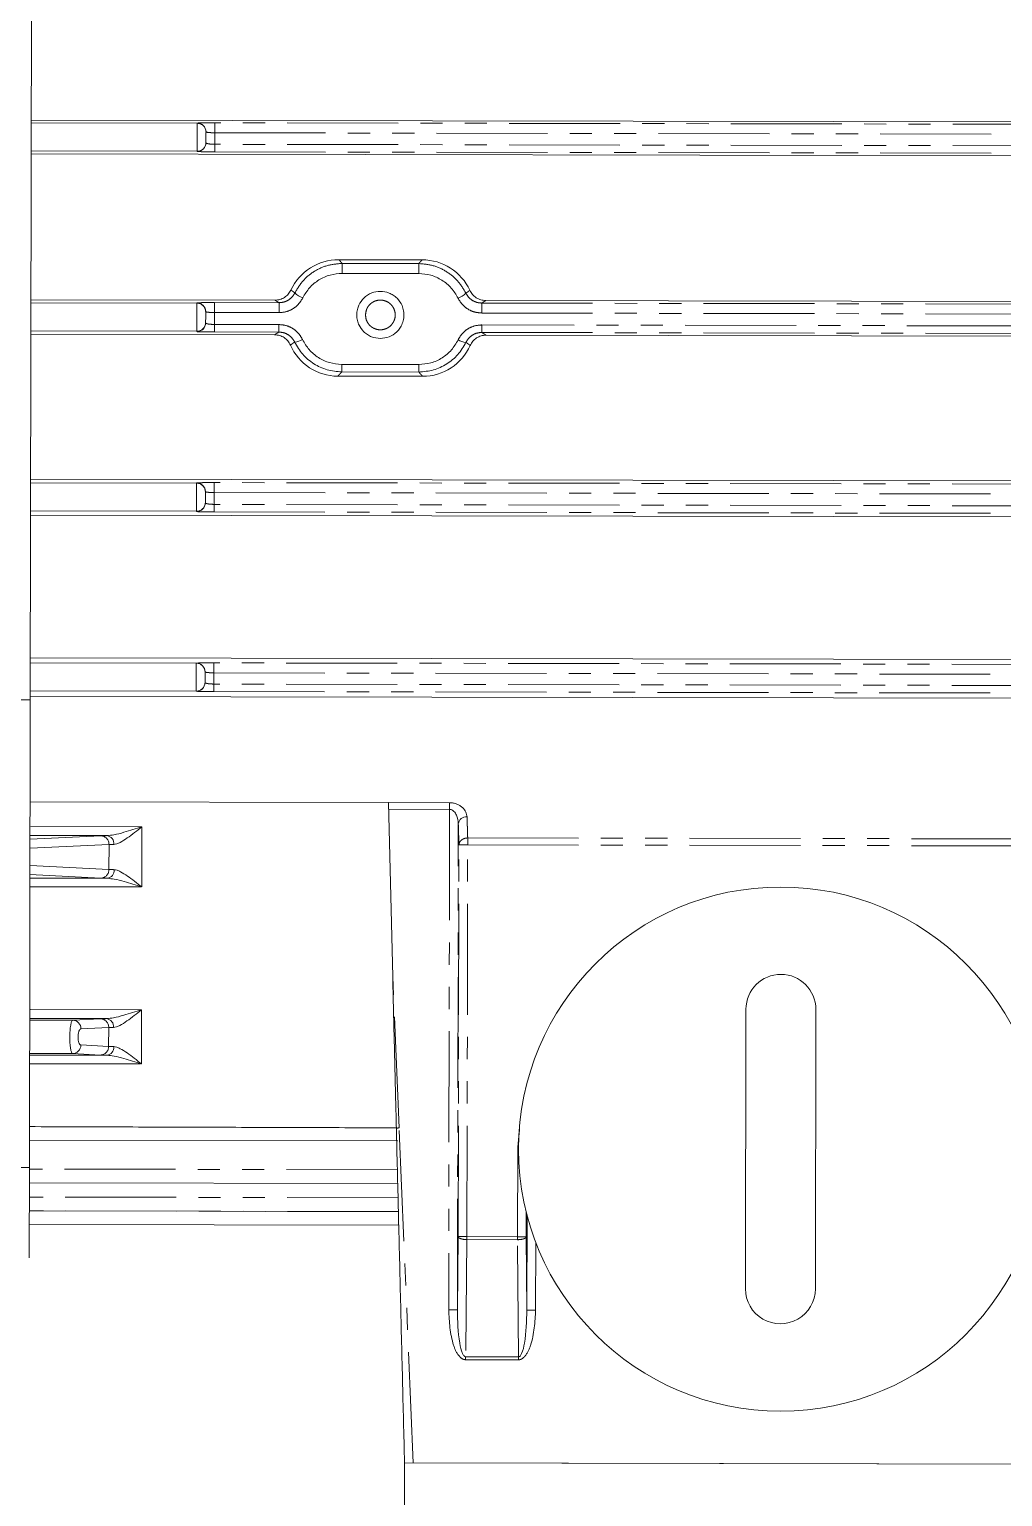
# Model space of a CAD drawing. Header units: millimetres. Extents: x -383313 to -161684, y -117025 to 99224.
# Drawn here: x -324997.5 to -324941.7, y 30969.8 to 31053.8 of the extents above; entities that cross this region are included whole.
import ezdxf

# ---------------------------------------------------------------- set-up
doc = ezdxf.new("R2010")
doc.units = ezdxf.units.MM
doc.header["$MEASUREMENT"] = 0
for name, pattern in [('AM_ISO08W050x2', [9, 6, -0.75, 1.5, -0.75]), ('NASCOSTA2', [4.7625, 3.175, -1.5875]), ('PHANTOM', [12.7, 6.35, -1.27, 1.27, -1.27, 1.27, -1.27])]:
    doc.linetypes.add(name, pattern=pattern)
doc.layers.add('P-0000', color=7, linetype='Continuous')
doc.layers.add('P-4ECA', color=7, linetype='Continuous')

# ---------------------------------------------------------------- blocks, each defined once
blk = doc.blocks.new('A$C16512043')
at = {"color": 7, "linetype": 'Continuous', "lineweight": 15}
for p, q in [((91.5, -633.739), (91.5, -708.461)), ((91.5, -675.28), (180.536, -675.28)), ((101, -675.45), (91.5, -675.45)), ((101.5, -675.95), (101.5, -675.939)), ((101.5, -676.563), (101.5, -676.55)), ((91.5, -677.05), (101, -677.05)), ((180.536, -677.223), (91.5, -677.223)), ((109.115, -683.241), (113.885, -683.241)), ((91.5, -685.564), (105.464, -685.564)), ((91.5, -685.75), (101, -685.75)), ((117.536, -685.564), (160.464, -685.564)), ((101.5, -686.25), (101.5, -686.228)), ((101.5, -686.874), (101.5, -686.85)), ((91.5, -687.35), (101, -687.35)), ((105.448, -687.546), (91.5, -687.546)), ((160.448, -687.546), (117.552, -687.546)), ((113.931, -689.909), (109.069, -689.909)), ((91.5, -695.826), (180.536, -695.826)), ((101, -696.05), (91.5, -696.05)), ((101.5, -696.55), (101.5, -696.53)), ((91.5, -697.65), (101, -697.65)), ((101.5, -697.171), (101.5, -697.15)), ((180.536, -697.893), (91.5, -697.893)), ((91.5, -706.058), (180.536, -706.058)), ((101, -706.35), (91.5, -706.35)), ((101.5, -706.85), (101.5, -706.847)), ((101.5, -707.454), (101.5, -707.45)), ((91.5, -708.461), (50.5, -708.461)), ((91.5, -707.95), (101, -707.95)), ((180.536, -708.274), (91.5, -708.274)), ((91.5, -708.461), (91.5, -735.227)), ((91.5, -714.31), (112.01, -714.31)), ((112.272, -724.281), (112.01, -714.31)), ((95.9, -716.229), (91.5, -716.229)), ((132.5, -742.1), (132.5, -726.1)), ((136.5, -726.1), (136.5, -742.1)), ((93.963, -726.79), (91.5, -726.79)), ((91.5, -728.71), (93.957, -728.71)), ((91.5, -728.798), (95.927, -728.798)), ((91.5, -733.667), (112.586, -733.667)), ((91.5, -735.227), (50.5, -735.227)), ((91.5, -735.227), (91.5, -740.4)), ((91.5, -736.106), (112.581, -736.106)), ((91.5, -737.708), (112.623, -737.708)), ((91.5, -738.501), (112.644, -738.501)), ((116.013, -743.336), (116.053, -739.143)), ((119.947, -739.143), (119.987, -743.336)), ((115.513, -743.336), (116.013, -743.336)), ((119.987, -743.336), (120.487, -743.336)), ((113, -752.1), (193, -752.1)), ((113, -752.1), (113, -775.121)), ((192.5, -752.1), (113.5, -752.1))]:
    blk.add_line(p, q, dxfattribs=at)
at = {"color": 7, "linetype": 'PHANTOM', "lineweight": 0}
for p, q in [((101, -675.439), (101, -675.45)), ((101, -677.05), (101, -675.45)), ((176, -675.421), (102, -675.421)), ((102, -675.991), (102, -675.421)), ((102, -675.991), (102, -676.65)), ((102, -675.991), (176, -675.991)), ((102, -677.08), (102, -676.65)), ((176, -676.65), (102, -676.65)), ((101, -677.05), (101, -677.063)), ((102, -677.08), (176, -677.08)), ((109.311, -683.454), (109.311, -684.024)), ((113.689, -683.454), (109.311, -683.454)), ((113.689, -683.454), (113.689, -684.024)), ((109.311, -684.024), (113.689, -684.024)), ((101, -685.75), (101, -685.728)), ((101, -687.35), (101, -685.75)), ((102, -685.71), (105.7, -685.71)), ((102, -685.71), (102, -686.28)), ((105.7, -686.28), (105.7, -685.71)), ((117.3, -685.71), (117.3, -686.28)), ((117.3, -685.71), (160.7, -685.71)), ((102, -686.961), (102, -686.28)), ((102, -686.28), (105.7, -686.28)), ((117.3, -686.28), (160.7, -686.28)), ((101, -687.35), (101, -687.374)), ((102, -686.961), (102, -687.392)), ((105.698, -686.961), (102, -686.961)), ((102, -687.392), (105.698, -687.392)), ((105.698, -687.392), (105.698, -686.961)), ((160.698, -686.961), (117.302, -686.961)), ((117.302, -686.961), (117.302, -687.392)), ((117.302, -687.392), (160.698, -687.392)), ((113.706, -689.235), (109.294, -689.235)), ((109.294, -689.235), (109.294, -689.665)), ((113.706, -689.665), (113.706, -689.235)), ((109.294, -689.665), (113.706, -689.665)), ((101, -696.03), (101, -696.05)), ((101, -697.65), (101, -696.05)), ((176, -696.013), (102, -696.013)), ((102, -696.582), (102, -696.013)), ((102, -697.259), (102, -696.582)), ((102, -696.582), (176, -696.582)), ((101, -697.65), (101, -697.671)), ((102, -697.259), (102, -697.689)), ((176, -697.259), (102, -697.259)), ((102, -697.689), (176, -697.689)), ((101, -706.348), (101, -706.35)), ((101, -707.95), (101, -706.35)), ((176, -706.33), (102, -706.33)), ((102, -706.899), (102, -706.33)), ((102, -706.899), (102, -707.541)), ((102, -706.899), (176, -706.899)), ((102, -707.972), (102, -707.541)), ((176, -707.541), (102, -707.541)), ((101, -707.95), (101, -707.954)), ((102, -707.972), (176, -707.972)), ((112.01, -714.31), (115.513, -714.31)), ((115.513, -714.31), (115.513, -714.689)), ((112.02, -714.689), (115.513, -714.689)), ((115.513, -714.689), (115.513, -743.336)), ((97.9, -715.72), (91.5, -715.72)), ((95.551, -716.24), (91.5, -716.434)), ((97.9, -719.163), (97.9, -715.72)), ((116.013, -743.336), (116.013, -715.508)), ((116.553, -716.324), (180.536, -716.316)), ((116.553, -716.721), (116.553, -716.324)), ((91.5, -716.96), (96.021, -716.743)), ((96.021, -718.163), (96.021, -716.743)), ((116.053, -739.143), (116.053, -716.721)), ((116.053, -716.721), (116.553, -716.721)), ((116.553, -739.143), (116.553, -716.721)), ((116.553, -716.721), (180.47, -716.721)), ((96.021, -718.163), (91.5, -717.947)), ((91.5, -718.466), (95.551, -718.66)), ((91.5, -718.672), (95.927, -718.672)), ((91.5, -719.163), (97.9, -719.163)), ((112.653, -732.919), (112.272, -724.281)), ((97.9, -726.194), (91.5, -726.194)), ((97.9, -729.289), (97.9, -726.194)), ((95.9, -726.703), (91.5, -726.703)), ((95.551, -726.714), (93.963, -726.79)), ((94.433, -727.293), (96.021, -727.217)), ((96.021, -728.289), (96.021, -727.217)), ((93.957, -728.71), (95.551, -728.786)), ((96.021, -728.289), (94.427, -728.213)), ((91.5, -729.289), (97.9, -729.289)), ((113.5, -752.1), (112.653, -732.919)), ((119.447, -734.1), (119.447, -739.143)), ((119.5, -734.1), (119.447, -734.1)), ((112.561, -735.32), (91.5, -735.32)), ((112.603, -736.922), (91.5, -736.922)), ((112.623, -737.715), (91.5, -737.715)), ((119.947, -737.736), (119.947, -739.143)), ((119.987, -737.892), (119.987, -743.336)), ((116.553, -739.143), (116.053, -739.143)), ((116.553, -739.314), (116.489, -746.017)), ((116.553, -739.314), (116.553, -739.143)), ((119.447, -739.143), (116.553, -739.143)), ((119.447, -739.314), (116.553, -739.314)), ((119.447, -739.143), (119.447, -739.314)), ((119.947, -739.143), (119.447, -739.143)), ((119.511, -746.017), (119.447, -739.314)), ((120.487, -743.336), (120.487, -739.451)), ((116.489, -746.017), (116.489, -746.188)), ((119.511, -746.017), (116.489, -746.017)), ((116.489, -746.188), (119.511, -746.188)), ((119.511, -746.017), (119.511, -746.188))]:
    blk.add_line(p, q, dxfattribs=at)
at = {"color": 7, "linetype": 'Continuous', "lineweight": 15}
blk.add_circle((134.5, -734.1), 15, dxfattribs=at)
for centre, radius, start, end in [((101, -675.939), 0.5, 0.00436, 90.00436), ((101, -676.563), 0.5, 269.99564, 359.99564), ((109.114, -686.262), 3.021, 89.98999, 154.93218), ((113.886, -686.261), 3.02, 25.0535, 90.02433), ((107.464, -684.293), 1.211, 224.80686, 250.25808), ((115.536, -684.293), 1.211, 289.74191, 315.19316), ((101, -686.228), 0.5, 0.00436, 90.00436), ((101, -686.874), 0.5, 269.99564, 359.99564), ((109.072, -686.938), 2.971, 203.77622, 269.94366), ((106.506, -686.923), 1.041, 274.91775, 301.21602), ((113.929, -686.94), 2.969, 270.03081, 336.24931), ((116.494, -686.923), 1.041, 238.78393, 265.08235), ((0, 0), 850, 234.268708, 305.731292), ((101, -696.53), 0.5, 0.00436, 90.00436), ((101, -697.171), 0.5, 269.99564, 359.99564), ((101, -706.848), 0.5, 0.00436, 90.00436), ((101, -707.454), 0.5, 269.99564, 359.99564), ((116.47, -715.584), 0.464, 84.73885, 170.63915), ((95.837, -716.69), 0.465, 354.56814, 82.17826), ((95.862, -718.215), 0.461, 278.12817, 4.69142), ((134.5, -726.1), 2, 0, 180), ((93.944, -727.279), 0.489, 358.35129, 87.75426), ((95.837, -727.164), 0.465, 354.56814, 82.17826), ((93.938, -728.221), 0.489, 272.21669, 0.99486), ((95.862, -728.341), 0.461, 278.12817, 4.69142), ((134.5, -742.1), 2, 180, 0)]:
    blk.add_arc(centre, radius, start, end, dxfattribs=at)
at = {"color": 7, "linetype": 'PHANTOM', "lineweight": 0}
for centre, radius, start, end in [((101, -675.95), 0.5, 0.00436, 90.00436), ((101, -676.55), 0.5, 269.99564, 359.99564), ((101, -686.25), 0.5, 0.00436, 90.00436), ((101, -686.85), 0.5, 269.99564, 359.99564), ((101, -697.15), 0.5, 269.99564, 359.99564), ((101, -706.85), 0.5, 0.00436, 90.00436), ((101, -707.45), 0.5, 269.99564, 359.99564), ((95.532, -716.729), 0.489, 358.35129, 87.75426), ((96.551, -728.857), 12.126, 91.18557, 92.50626), ((95.532, -718.172), 0.489, 272.21669, 0.99486), ((95.532, -727.203), 0.489, 358.35129, 87.75426), ((96.551, -739.331), 12.126, 91.18557, 92.50626), ((95.532, -728.298), 0.489, 272.21669, 0.99486)]:
    blk.add_arc(centre, radius, start, end, dxfattribs=at)
for points, knots in [([(102, -675.421), (101.874, -675.422), (101.68, -675.422), (101.447, -675.424), (101.288, -675.426), (101.159, -675.429), (101.034, -675.433), (101.013, -675.437), (101, -675.439)], [0, 0, 0, 0, 0.23861, 0.368437, 0.498788, 0.628995, 0.759725, 1, 1, 1, 1]), ([(101.5, -675.939), (101.503, -675.943), (101.508, -675.951), (101.555, -675.963), (101.627, -675.975), (101.723, -675.982), (101.839, -675.989), (101.936, -675.99), (102, -675.991)], [0, 0, 0, 0, 0.157199, 0.293865, 0.504889, 0.63485, 0.760733, 1, 1, 1, 1]), ([(102, -676.65), (101.936, -676.649), (101.839, -676.647), (101.723, -676.636), (101.627, -676.623), (101.554, -676.604), (101.508, -676.583), (101.503, -676.57), (101.5, -676.563)], [0, 0, 0, 0, 0.237162, 0.362382, 0.49212, 0.70384, 0.841444, 1, 1, 1, 1]), ([(101, -677.063), (101.013, -677.065), (101.034, -677.068), (101.158, -677.072), (101.288, -677.075), (101.447, -677.077), (101.68, -677.08), (101.874, -677.08), (102, -677.08)], [0, 0, 0, 0, 0.24082, 0.371395, 0.502006, 0.631955, 0.761938, 1, 1, 1, 1]), ([(106.605, -685.146), (106.748, -684.904), (107.034, -684.423), (107.695, -683.89), (108.465, -683.525), (109.028, -683.478), (109.311, -683.454)], [0, 0, 0, 0, 0.250895, 0.499288, 0.74793, 1, 1, 1, 1]), ([(113.689, -683.454), (113.971, -683.478), (114.533, -683.525), (115.302, -683.889), (115.964, -684.421), (116.251, -684.904), (116.395, -685.146)], [0, 0, 0, 0, 0.251273, 0.499698, 0.748312, 1, 1, 1, 1]), ([(105.7, -685.71), (105.795, -685.702), (105.983, -685.686), (106.24, -685.565), (106.461, -685.387), (106.557, -685.227), (106.605, -685.146)], [0, 0, 0, 0, 0.250966, 0.499211, 0.748016, 1, 1, 1, 1]), ([(116.395, -685.146), (116.444, -685.227), (116.539, -685.388), (116.761, -685.565), (117.018, -685.686), (117.205, -685.702), (117.3, -685.71)], [0, 0, 0, 0, 0.25278, 0.501803, 0.749828, 1, 1, 1, 1]), ([(101, -685.728), (101.013, -685.725), (101.034, -685.722), (101.159, -685.718), (101.288, -685.715), (101.447, -685.713), (101.68, -685.711), (101.874, -685.71), (102, -685.71)], [0, 0, 0, 0, 0.240275, 0.370665, 0.501212, 0.631223, 0.76139, 1, 1, 1, 1]), ([(105.7, -686.28), (105.841, -686.268), (106.123, -686.245), (106.51, -686.064), (106.841, -685.795), (106.984, -685.554), (107.055, -685.433)], [0, 0, 0, 0, 0.250608, 0.500268, 0.750033, 1, 1, 1, 1]), ([(110.65, -686.4), (110.661, -686.507), (110.679, -686.672), (110.785, -686.87), (110.895, -687.005), (111.03, -687.115), (111.228, -687.218), (111.5, -687.27), (111.772, -687.218), (111.97, -687.115), (112.105, -687.005), (112.216, -686.87), (112.318, -686.671), (112.371, -686.4), (112.318, -686.128), (112.216, -685.929), (112.105, -685.794), (111.97, -685.684), (111.772, -685.581), (111.5, -685.529), (111.228, -685.582), (111.03, -685.684), (110.895, -685.795), (110.785, -685.93), (110.679, -686.128), (110.661, -686.293), (110.65, -686.4)], [0, 0, 0, 0, 0.059861, 0.092481, 0.125, 0.15762, 0.190139, 0.25, 0.309861, 0.342481, 0.375, 0.40762, 0.440139, 0.5, 0.559861, 0.592481, 0.625, 0.65762, 0.690139, 0.75, 0.809861, 0.842481, 0.875, 0.90762, 0.940139, 1, 1, 1, 1]), ([(115.945, -685.433), (116.017, -685.554), (116.16, -685.796), (116.491, -686.064), (116.877, -686.245), (117.159, -686.268), (117.3, -686.28)], [0, 0, 0, 0, 0.2506431, 0.5003302, 0.7500937, 1, 1, 1, 1]), ([(101.5, -686.228), (101.503, -686.232), (101.508, -686.239), (101.555, -686.252), (101.627, -686.263), (101.723, -686.271), (101.839, -686.278), (101.936, -686.279), (102, -686.28)], [0, 0, 0, 0, 0.157199, 0.293865, 0.504889, 0.63485, 0.760733, 1, 1, 1, 1]), ([(102, -686.961), (101.936, -686.96), (101.839, -686.958), (101.723, -686.947), (101.627, -686.934), (101.554, -686.915), (101.508, -686.894), (101.503, -686.881), (101.5, -686.874)], [0, 0, 0, 0, 0.237162, 0.362382, 0.49212, 0.70384, 0.841444, 1, 1, 1, 1]), ([(101, -687.374), (101.013, -687.376), (101.034, -687.38), (101.158, -687.384), (101.288, -687.387), (101.447, -687.389), (101.68, -687.391), (101.874, -687.391), (102, -687.392)], [0, 0, 0, 0, 0.24082, 0.371395, 0.502006, 0.631955, 0.761938, 1, 1, 1, 1]), ([(107.046, -687.813), (106.976, -687.692), (106.835, -687.449), (106.506, -687.178), (106.12, -686.996), (105.838, -686.973), (105.698, -686.961)], [0, 0, 0, 0, 0.250671, 0.500356, 0.750107, 1, 1, 1, 1]), ([(106.596, -687.96), (106.548, -687.879), (106.455, -687.717), (106.235, -687.538), (105.979, -687.415), (105.792, -687.4), (105.698, -687.392)], [0, 0, 0, 0, 0.253262, 0.50202, 0.749649, 1, 1, 1, 1]), ([(117.302, -686.961), (117.161, -686.973), (116.88, -686.996), (116.493, -687.179), (116.165, -687.449), (116.024, -687.692), (115.954, -687.813)], [0, 0, 0, 0, 0.250636, 0.500288, 0.750038, 1, 1, 1, 1]), ([(117.302, -687.392), (117.208, -687.4), (117.02, -687.415), (116.764, -687.539), (116.545, -687.718), (116.451, -687.879), (116.404, -687.96)], [0, 0, 0, 0, 0.251194, 0.499054, 0.747581, 1, 1, 1, 1]), ([(102, -696.013), (101.874, -696.013), (101.68, -696.013), (101.447, -696.016), (101.288, -696.018), (101.159, -696.021), (101.034, -696.025), (101.013, -696.028), (101, -696.03)], [0, 0, 0, 0, 0.23861, 0.368437, 0.498788, 0.628995, 0.759725, 1, 1, 1, 1]), ([(101.5, -696.53), (101.503, -696.534), (101.508, -696.542), (101.555, -696.555), (101.627, -696.566), (101.723, -696.574), (101.839, -696.58), (101.936, -696.582), (102, -696.582)], [0, 0, 0, 0, 0.157199, 0.293865, 0.504889, 0.63485, 0.760733, 1, 1, 1, 1]), ([(101, -697.671), (101.013, -697.674), (101.034, -697.677), (101.158, -697.681), (101.288, -697.684), (101.447, -697.686), (101.68, -697.688), (101.874, -697.689), (102, -697.689)], [0, 0, 0, 0, 0.24082, 0.371395, 0.502006, 0.631955, 0.761938, 1, 1, 1, 1]), ([(102, -697.259), (101.936, -697.257), (101.839, -697.255), (101.723, -697.244), (101.627, -697.231), (101.554, -697.212), (101.508, -697.191), (101.503, -697.178), (101.5, -697.171)], [0, 0, 0, 0, 0.237162, 0.362382, 0.49212, 0.70384, 0.841444, 1, 1, 1, 1]), ([(102, -706.33), (101.874, -706.33), (101.68, -706.331), (101.447, -706.333), (101.288, -706.335), (101.159, -706.338), (101.034, -706.342), (101.013, -706.345), (101, -706.348)], [0, 0, 0, 0, 0.2386095, 0.3684374, 0.4987881, 0.6289948, 0.7597248, 1, 1, 1, 1]), ([(101.5, -706.847), (101.503, -706.852), (101.508, -706.859), (101.555, -706.872), (101.627, -706.883), (101.723, -706.891), (101.839, -706.897), (101.936, -706.899), (102, -706.899)], [0, 0, 0, 0, 0.157199, 0.293865, 0.504889, 0.63485, 0.760733, 1, 1, 1, 1]), ([(102, -707.541), (101.936, -707.54), (101.839, -707.538), (101.723, -707.527), (101.627, -707.514), (101.554, -707.495), (101.508, -707.474), (101.503, -707.461), (101.5, -707.454)], [0, 0, 0, 0, 0.237162, 0.362382, 0.49212, 0.70384, 0.841444, 1, 1, 1, 1]), ([(101, -707.954), (101.013, -707.956), (101.034, -707.96), (101.158, -707.964), (101.288, -707.967), (101.447, -707.969), (101.68, -707.971), (101.874, -707.971), (102, -707.972)], [0, 0, 0, 0, 0.24082, 0.371395, 0.502006, 0.631955, 0.761938, 1, 1, 1, 1]), ([(116.053, -716.721), (116.06, -716.671), (116.071, -716.6), (116.132, -716.507), (116.205, -716.433), (116.308, -716.373), (116.43, -716.333), (116.509, -716.327), (116.553, -716.324)], [0, 0, 0, 0, 0.239598, 0.347338, 0.499798, 0.693346, 0.832634, 1, 1, 1, 1]), ([(115.513, -743.336), (115.548, -744.02), (115.595, -744.942), (116.001, -745.883), (116.261, -746.123), (116.393, -746.18), (116.457, -746.186), (116.489, -746.188)], [0, 0, 0, 0, 0.642208, 0.86646, 0.939331, 0.97039, 1, 1, 1, 1]), ([(119.511, -746.188), (119.543, -746.186), (119.607, -746.18), (119.739, -746.123), (119.999, -745.883), (120.405, -744.942), (120.452, -744.02), (120.487, -743.336)], [0, 0, 0, 0, 0.029558, 0.060601, 0.133527, 0.357783, 1, 1, 1, 1])]:
    blk.add_open_spline(points, degree=3, knots=knots, dxfattribs=at)
at = {"color": 7, "linetype": 'Continuous', "lineweight": 15}
for points, degree in [([(101.5, -675.95), (101.5, -675.955), (101.5, -675.965), (101.5, -676.035), (101.5, -676.133), (101.5, -676.25), (101.5, -676.367), (101.5, -676.465), (101.5, -676.535), (101.5, -676.545), (101.5, -676.55)], 3), ([(101.5, -686.25), (101.5, -686.255), (101.5, -686.265), (101.5, -686.335), (101.5, -686.433), (101.5, -686.55), (101.5, -686.667), (101.5, -686.765), (101.5, -686.835), (101.5, -686.845), (101.5, -686.85)], 3), ([(101.5, -696.55), (101.5, -696.554), (101.5, -696.562), (101.5, -696.63), (101.5, -696.728), (101.5, -696.846), (101.5, -696.964), (101.5, -697.064), (101.5, -697.134), (101.5, -697.145), (101.5, -697.15)], 3), ([(101.5, -706.85), (101.5, -706.855), (101.5, -706.865), (101.5, -706.935), (101.5, -707.033), (101.5, -707.15), (101.5, -707.267), (101.5, -707.365), (101.5, -707.435), (101.5, -707.445), (101.5, -707.45)], 3), ([(112.272, -724.281), (112.498, -732.923)], 1), ([(112.498, -732.923), (91.5, -732.892)], 1), ([(113, -752.1), (112.498, -732.923)], 1)]:
    blk.add_open_spline(points, degree=degree, dxfattribs=at)
at = {"color": 7, "linetype": 'PHANTOM', "lineweight": 0}
for points, degree in [([(109.311, -683.454), (109.115, -683.241)], 1), ([(113.885, -683.241), (113.689, -683.454)], 1), ([(106.377, -684.982), (106.605, -685.146)], 1), ([(116.395, -685.146), (116.623, -684.982)], 1), ([(105.7, -685.71), (105.464, -685.564)], 1), ([(117.536, -685.564), (117.3, -685.71)], 1), ([(105.698, -687.392), (105.448, -687.546)], 1), ([(117.552, -687.546), (117.302, -687.392)], 1), ([(106.596, -687.96), (106.353, -688.135)], 1), ([(116.647, -688.135), (116.404, -687.96)], 1), ([(109.069, -689.909), (109.294, -689.665)], 1), ([(113.706, -689.665), (113.931, -689.909)], 1), ([(116.513, -715.122), (116.553, -716.324)], 1), ([(95.9, -716.229), (95.551, -716.24)], 1), ([(116.013, -715.508), (116.053, -716.721)], 1), ([(95.551, -718.66), (95.927, -718.672)], 1), ([(96.322, -718.178), (96.021, -718.163)], 1), ([(95.9, -726.703), (95.551, -726.714)], 1), ([(95.551, -728.786), (95.927, -728.798)], 1), ([(96.322, -728.304), (96.021, -728.289)], 1), ([(119.557, -732.91), (119.447, -734.1)], 1), ([(116.053, -739.143), (116.062, -739.165), (116.079, -739.209), (116.195, -739.265), (116.359, -739.305), (116.488, -739.311), (116.553, -739.314)], 3), ([(119.447, -739.314), (119.512, -739.311), (119.641, -739.305), (119.805, -739.265), (119.921, -739.209), (119.938, -739.165), (119.947, -739.143)], 3)]:
    blk.add_open_spline(points, degree=degree, dxfattribs=at)
at = {"color": 7, "linetype": 'Continuous', "lineweight": 15}
for points, knots in [([(107.055, -685.433), (107.174, -685.231), (107.412, -684.829), (107.964, -684.382), (108.608, -684.081), (109.077, -684.043), (109.311, -684.024)], [0, 0, 0, 0, 0.250641, 0.500326, 0.750089, 1, 1, 1, 1]), ([(113.689, -684.024), (113.924, -684.043), (114.393, -684.081), (115.038, -684.383), (115.589, -684.83), (115.826, -685.232), (115.945, -685.433)], [0, 0, 0, 0, 0.250611, 0.500273, 0.750037, 1, 1, 1, 1]), ([(106.377, -684.982), (106.331, -685.064), (106.237, -685.229), (106.015, -685.414), (105.753, -685.541), (105.56, -685.556), (105.464, -685.564)], [0, 0, 0, 0, 0.25066, 0.500343, 0.751099, 1, 1, 1, 1]), ([(111.5, -687.75), (111.672, -687.73), (112.018, -687.692), (112.392, -687.438), (112.628, -687.16), (112.772, -686.888), (112.86, -686.545), (112.849, -686.186), (112.73, -685.794), (112.52, -685.486), (112.245, -685.263), (111.93, -685.099), (111.498, -685.017), (110.98, -685.117), (110.541, -685.403), (110.289, -685.763), (110.173, -686.101), (110.137, -686.403), (110.175, -686.714), (110.296, -687.047), (110.495, -687.326), (110.752, -687.533), (111.065, -687.703), (111.328, -687.731), (111.5, -687.75)], [0, 0, 0, 0, 0.060454, 0.121394, 0.154118, 0.189652, 0.230211, 0.279256, 0.315527, 0.375361, 0.408499, 0.440449, 0.500419, 0.559641, 0.622769, 0.681277, 0.712196, 0.74983, 0.788809, 0.822755, 0.875351, 0.907931, 0.939601, 1, 1, 1, 1]), ([(117.536, -685.564), (117.44, -685.555), (117.247, -685.539), (116.985, -685.413), (116.762, -685.229), (116.669, -685.065), (116.623, -684.982)], [0, 0, 0, 0, 0.250568, 0.500138, 0.74944, 1, 1, 1, 1]), ([(105.448, -687.546), (105.545, -687.554), (105.739, -687.571), (106, -687.7), (106.22, -687.887), (106.309, -688.052), (106.353, -688.135)], [0, 0, 0, 0, 0.250615, 0.500147, 0.748503, 1, 1, 1, 1]), ([(116.647, -688.135), (116.692, -688.053), (116.781, -687.888), (117, -687.7), (117.262, -687.571), (117.455, -687.554), (117.552, -687.546)], [0, 0, 0, 0, 0.250739, 0.500514, 0.750255, 1, 1, 1, 1]), ([(109.294, -689.665), (109.011, -689.641), (108.449, -689.593), (107.681, -689.226), (107.021, -688.689), (106.738, -688.204), (106.596, -687.96)], [0, 0, 0, 0, 0.251419, 0.499786, 0.748339, 1, 1, 1, 1]), ([(109.294, -689.235), (109.058, -689.215), (108.589, -689.177), (107.945, -688.872), (107.397, -688.42), (107.163, -688.016), (107.046, -687.813)], [0, 0, 0, 0, 0.250633, 0.500282, 0.750032, 1, 1, 1, 1]), ([(115.954, -687.813), (115.837, -688.016), (115.602, -688.421), (115.054, -688.873), (114.41, -689.177), (113.941, -689.215), (113.706, -689.235)], [0, 0, 0, 0, 0.250674, 0.500362, 0.750112, 1, 1, 1, 1]), ([(116.404, -687.96), (116.262, -688.203), (115.98, -688.688), (115.322, -689.225), (114.553, -689.593), (113.99, -689.641), (113.706, -689.665)], [0, 0, 0, 0, 0.2508229, 0.4991392, 0.7477341, 1, 1, 1, 1]), ([(101, -696.05), (101.066, -696.058), (101.198, -696.073), (101.363, -696.19), (101.478, -696.355), (101.493, -696.485), (101.5, -696.55)], [0, 0, 0, 0, 0.252224, 0.502963, 0.752221, 1, 1, 1, 1]), ([(115.513, -714.31), (115.586, -714.314), (115.735, -714.322), (115.937, -714.384), (116.115, -714.473), (116.304, -714.621), (116.47, -714.841), (116.498, -715.028), (116.513, -715.122)], [0, 0, 0, 0, 0.12347, 0.251079, 0.372754, 0.501322, 0.750563, 1, 1, 1, 1]), ([(116.013, -715.508), (115.995, -715.342), (115.968, -715.093), (115.802, -714.826), (115.67, -714.726), (115.579, -714.693), (115.534, -714.69), (115.513, -714.689)], [0, 0, 0, 0, 0.49913, 0.748931, 0.885287, 0.944366, 1, 1, 1, 1]), ([(97.9, -715.72), (97.558, -715.828), (97.02, -715.997), (96.345, -716.186), (96.033, -716.216), (95.9, -716.229)], [0, 0, 0, 0, 0.500155, 0.787485, 1, 1, 1, 1]), ([(96.3, -716.734), (96.353, -716.727), (96.466, -716.711), (96.722, -716.59), (97.198, -716.279), (97.62, -715.944), (97.9, -715.72)], [0, 0, 0, 0, 0.117614, 0.250879, 0.500964, 1, 1, 1, 1]), ([(95.927, -718.672), (96.059, -718.684), (96.369, -718.713), (97.034, -718.892), (97.563, -719.058), (97.9, -719.163)], [0, 0, 0, 0, 0.213868, 0.500075, 1, 1, 1, 1]), ([(97.9, -719.163), (97.624, -718.945), (97.21, -718.616), (96.74, -718.317), (96.487, -718.201), (96.375, -718.185), (96.322, -718.178)], [0, 0, 0, 0, 0.49886, 0.749038, 0.882313, 1, 1, 1, 1]), ([(97.9, -726.194), (97.558, -726.302), (97.02, -726.471), (96.345, -726.659), (96.033, -726.69), (95.9, -726.703)], [0, 0, 0, 0, 0.500155, 0.787485, 1, 1, 1, 1]), ([(96.3, -727.208), (96.353, -727.201), (96.466, -727.185), (96.722, -727.064), (97.198, -726.753), (97.62, -726.418), (97.9, -726.194)], [0, 0, 0, 0, 0.117614, 0.250879, 0.500964, 1, 1, 1, 1]), ([(93.957, -728.71), (93.944, -728.703), (93.92, -728.691), (93.88, -728.601), (93.845, -728.46), (93.82, -728.277), (93.801, -728.056), (93.791, -727.75), (93.803, -727.444), (93.824, -727.223), (93.849, -727.041), (93.885, -726.901), (93.925, -726.809), (93.95, -726.797), (93.963, -726.79)], [0, 0, 0, 0, 0.0767205, 0.1442285, 0.2512282, 0.3161032, 0.3792295, 0.4999062, 0.6202688, 0.6835072, 0.7486727, 0.8538956, 0.9218846, 1, 1, 1, 1]), ([(94.427, -728.213), (94.406, -728.206), (94.364, -728.191), (94.318, -728.102), (94.29, -728.005), (94.271, -727.899), (94.262, -727.753), (94.273, -727.607), (94.293, -727.5), (94.322, -727.404), (94.369, -727.315), (94.412, -727.3), (94.433, -727.293)], [0, 0, 0, 0, 0.123394, 0.254502, 0.31938, 0.383147, 0.499644, 0.616239, 0.680487, 0.745139, 0.876505, 1, 1, 1, 1]), ([(95.927, -728.798), (96.059, -728.81), (96.369, -728.839), (97.034, -729.018), (97.563, -729.184), (97.9, -729.289)], [0, 0, 0, 0, 0.213868, 0.500075, 1, 1, 1, 1]), ([(97.9, -729.289), (97.624, -729.071), (97.21, -728.742), (96.74, -728.443), (96.487, -728.327), (96.375, -728.311), (96.322, -728.304)], [0, 0, 0, 0, 0.49886, 0.749038, 0.882313, 1, 1, 1, 1]), ([(112.498, -732.923), (112.499, -732.926), (112.5, -732.931), (112.514, -732.938), (112.542, -732.941), (112.584, -732.936), (112.622, -732.928), (112.643, -732.922), (112.653, -732.919)], [0, 0, 0, 0, 0.133714, 0.263912, 0.500757, 0.736114, 0.866126, 1, 1, 1, 1]), ([(116.489, -746.017), (116.481, -746.017), (116.465, -746.016), (116.432, -746.002), (116.367, -745.949), (116.234, -745.696), (116.047, -744.814), (116.028, -743.973), (116.013, -743.336)], [0, 0, 0, 0, 0.008173, 0.016843, 0.037215, 0.096378, 0.316666, 1, 1, 1, 1]), ([(119.987, -743.336), (119.972, -743.973), (119.953, -744.814), (119.766, -745.696), (119.633, -745.949), (119.568, -746.002), (119.535, -746.016), (119.519, -746.017), (119.511, -746.017)], [0, 0, 0, 0, 0.683334, 0.903621, 0.962784, 0.983156, 0.991826, 1, 1, 1, 1])]:
    blk.add_open_spline(points, degree=3, knots=knots, dxfattribs=at)
at = {"layer": 'P-4ECA', "color": 1, "linetype": 'NASCOSTA2'}
blk.add_arc((0, 0), 1000, 216.000026, 323.999974, dxfattribs=at)
blk = doc.blocks.new('A$C11CE3AA3')
at = {"layer": 'P-0000', "color": 7, "linetype": 'AM_ISO08W050x2'}
blk.add_blockref('A$C16512043', (0, 0), dxfattribs=at)
blk = doc.blocks.new('A$C48DD7FF4')
at = {"layer": 'P-0000', "color": 7, "linetype": 'AM_ISO08W050x2', "rotation": 90}
blk.add_blockref('A$C11CE3AA3', (0, 0), dxfattribs=at)
blk = doc.blocks.new('A$C85faf101')
at = {"layer": 'P-0000', "color": 7, "linetype": 'AM_ISO08W050x2', "rotation": 269.8977813728555}
blk.add_blockref('A$C48DD7FF4', (1020.31, 0, 5), dxfattribs=at)

msp = doc.modelspace()

# ---------------------------------------------------------------- block references
at = {"ltscale": 100}
msp.add_blockref('A$C85faf101', (-326107.95318, 31724.05688), dxfattribs=at)

doc.saveas('drawing.dxf')
